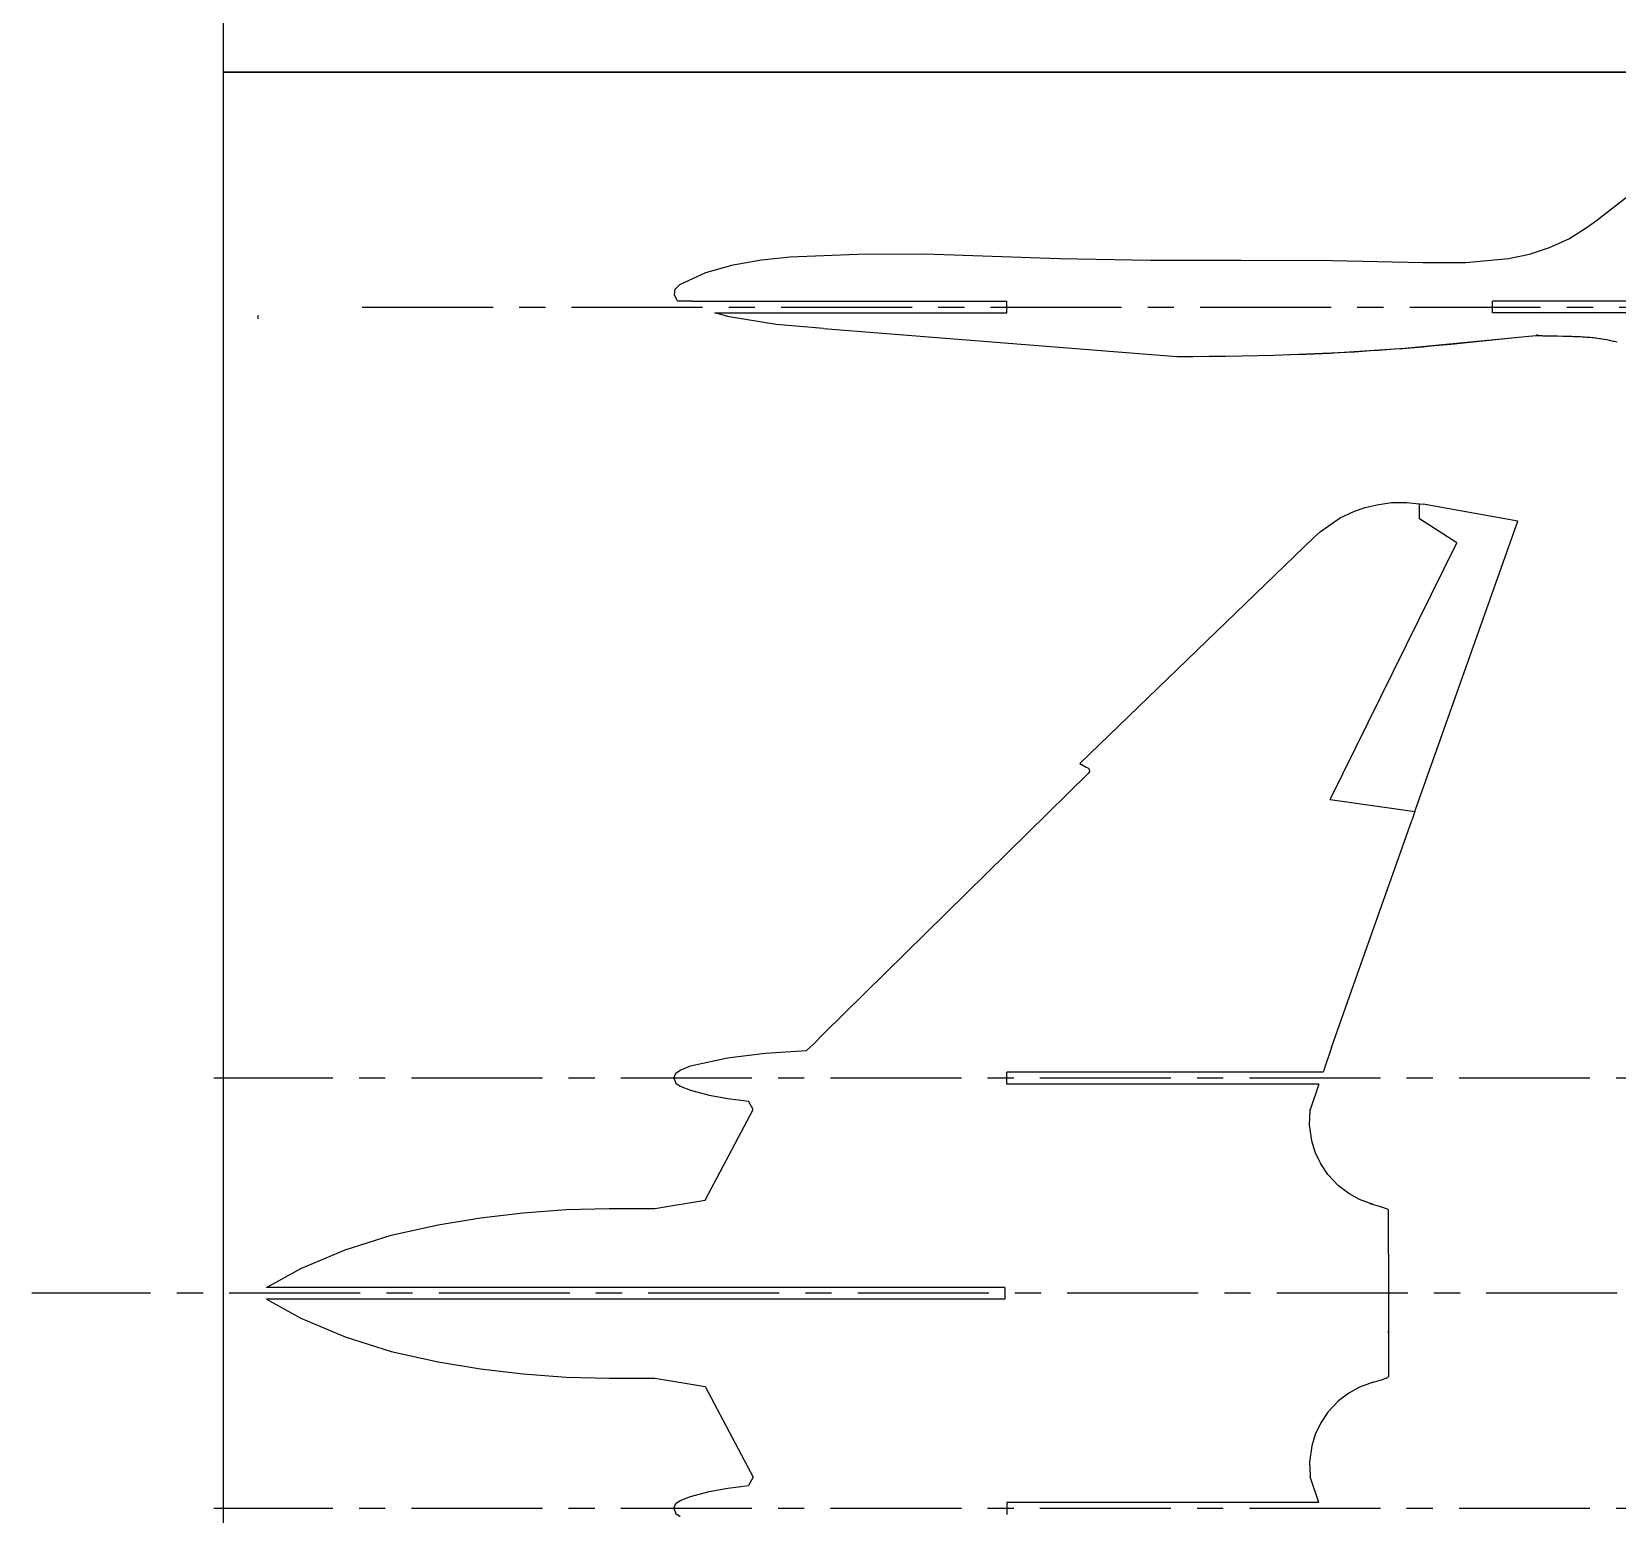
# Model space of a CAD drawing. Header units: inches. Extents: x 17 to 413, y 34 to 164.
# Drawn here: x 69.14 to 99.42, y 57.16 to 85.46 of the extents above; entities that cross this region are included whole.
import ezdxf

# ---------------------------------------------------------------- set-up
doc = ezdxf.new("R2010")
doc.units = ezdxf.units.IN
doc.header["$MEASUREMENT"] = 0
doc.linetypes.add('CENTERX2', pattern=[4, 2.5, -0.5, 0.5, -0.5])
for name, color, linetype in [('CL', 2, 'CENTERX2'), ('GLASS', 120, 'Continuous'), ('Layer 1', 7, 'Continuous')]:
    doc.layers.add(name, color=color, linetype=linetype)

msp = doc.modelspace()

# ---------------------------------------------------------------- linework, layer by layer
at = {"linetype": 'Continuous'}
for p, q in [((102.14908, 80.3209), (97.03546, 80.3209)), ((97.03546, 80.0927), (97.03546, 80.3209)), ((101.92183, 80.0927), (97.03546, 80.0927)), ((84.26077, 79.79806), (91.00908, 79.26119)), ((93.74643, 75.92111), (94.12512, 76.18078)), ((89.15677, 71.49169), (89.27362, 71.42028)), ((93.93469, 70.80575), (94.34367, 70.74681)), ((95.55223, 70.57653), (95.49055, 70.40327)), ((84.26848, 66.33521), (84.05425, 66.12315)), ((83.94389, 66.01712), (83.93775, 66.01094)), ((93.95633, 66.06905), (93.79689, 65.59891)), ((82.43669, 65.09544), (82.82948, 65.04555)), ((93.7195, 65.37071), (93.55255, 64.87842)), ((80.16581, 62.9955), (81.03776, 62.9955)), ((95.04911, 62.12433), (95.04911, 60.63127)), ((87.7251, 61.4919), (73.62347, 61.4919)), ((87.7251, 61.4919), (87.7251, 61.2637)), ((87.7251, 61.2637), (73.62347, 61.2637)), ((80.16581, 59.7601), (81.03776, 59.7601)), ((93.7195, 57.38489), (93.55255, 57.87719)), ((82.43669, 57.66016), (82.82948, 57.71006))]:
    msp.add_line(p, q, dxfattribs=at)
at = {"layer": 'CL', "linetype": 'CENTERX2'}
for p, q in [((75.45173, 80.2068), (106.47135, 80.2068)), ((102.89342, 65.48481), (72.62297, 65.48481)), ((99.41445, 61.3778), (69.144, 61.3778)), ((102.89342, 57.27079), (72.62297, 57.27079))]:
    msp.add_line(p, q, dxfattribs=at)
at = {"layer": 'GLASS', "color": 7}
for p, q in [((95.35651, 79.42235), (97.8622, 79.66583)), ((97.15677, 79.59226), (97.46188, 79.62472)), ((96.54221, 79.52951), (96.84949, 79.5598)), ((96.84949, 79.5598), (97.15677, 79.59226))]:
    msp.add_line(p, q, dxfattribs=at)
at = {"layer": 'Layer 1', "color": 7}
for p, q in [((72.8027, 84.68938), (72.8027, 124.4937)), ((72.8027, 84.68938), (116.76568, 84.68938)), ((72.8027, 44.88506), (72.8027, 84.68938)), ((72.8027, 84.68938), (72.8027, 84.68938)), ((116.76568, 84.68938), (72.8027, 84.68938)), ((99.01773, 81.85999), (100.9804, 83.38984)), ((98.83933, 81.73085), (99.01773, 81.85998)), ((98.12229, 81.34072), (98.49135, 81.50954)), ((98.49135, 81.50954), (98.83933, 81.73085)), ((83.07974, 81.10605), (83.62324, 81.16423)), ((83.62324, 81.16423), (84.909, 81.21511)), ((84.909, 81.21511), (86.19544, 81.22191)), ((86.19544, 81.22191), (88.76726, 81.13511)), ((88.76726, 81.13511), (90.50164, 81.10238)), ((96.52106, 81.05591), (97.33809, 81.13367)), ((97.33809, 81.13367), (97.73644, 81.21767)), ((97.73644, 81.21767), (98.12229, 81.34072)), ((81.51598, 80.63958), (82.01139, 80.86485)), ((82.01139, 80.86485), (82.53755, 81.0133)), ((82.53755, 81.0133), (83.07974, 81.10605)), ((90.50164, 81.10238), (92.23648, 81.10172)), ((92.23648, 81.10172), (93.97128, 81.0974)), ((93.97128, 81.0974), (95.70555, 81.05367)), ((95.70555, 81.05367), (96.52106, 81.05591)), ((81.41692, 80.4326), (81.42546, 80.54671)), ((81.42546, 80.54671), (81.51598, 80.63958)), ((81.47415, 80.32569), (81.41692, 80.4326)), ((81.48131, 80.3209), (81.47415, 80.32569)), ((73.45972, 80.03153), (73.45323, 80.01206)), ((73.45323, 80.01206), (73.45972, 79.99475)), ((73.47271, 80.04451), (73.45972, 80.03153)), ((73.45972, 79.99475), (73.47271, 79.98176)), ((82.45778, 80.02039), (82.18683, 80.0927)), ((83.35411, 79.87459), (82.45778, 80.02039)), ((84.26077, 79.79806), (83.35411, 79.87459)), ((97.8622, 79.66583), (97.86437, 79.66583)), ((97.86437, 79.66583), (97.86869, 79.66583)), ((97.86869, 79.66583), (97.87519, 79.66366)), ((97.87302, 79.67016), (97.87086, 79.67016)), ((97.87735, 79.67016), (97.87302, 79.67016)), ((97.87519, 79.66366), (97.88168, 79.66366)), ((97.88167, 79.67016), (97.87735, 79.67016)), ((97.886, 79.67233), (97.88167, 79.67016)), ((97.88168, 79.66366), (97.89033, 79.66366)), ((97.89249, 79.67233), (97.886, 79.67233)), ((97.89033, 79.66366), (97.90115, 79.66366)), ((97.89899, 79.67233), (97.89249, 79.67233)), ((97.90548, 79.67233), (97.89899, 79.67233)), ((97.90115, 79.66366), (97.91414, 79.6615)), ((97.91414, 79.6615), (97.92712, 79.6615)), ((97.92712, 79.6615), (97.94227, 79.6615)), ((97.94227, 79.6615), (97.95958, 79.6615)), ((97.95958, 79.6615), (97.97473, 79.6615)), ((97.97473, 79.6615), (97.9942, 79.65933)), ((97.9942, 79.65933), (98.01368, 79.65933)), ((98.01368, 79.65933), (98.03315, 79.65933)), ((98.03315, 79.65933), (98.05479, 79.65933)), ((98.05479, 79.65933), (98.07643, 79.65933)), ((98.07643, 79.65933), (98.09807, 79.65716)), ((98.09807, 79.65716), (98.12187, 79.65716)), ((98.12187, 79.65716), (98.14567, 79.65716)), ((98.14567, 79.65716), (98.17164, 79.65716)), ((98.17164, 79.65716), (98.22141, 79.655)), ((98.22141, 79.655), (98.27335, 79.655)), ((98.27335, 79.655), (98.37721, 79.65283)), ((98.37721, 79.65283), (98.43131, 79.65066)), ((98.43131, 79.65066), (98.48108, 79.65066)), ((98.48108, 79.65066), (98.53302, 79.6485)), ((98.53302, 79.6485), (98.55682, 79.6485)), ((98.55682, 79.6485), (98.58062, 79.64633)), ((98.58062, 79.64633), (98.60442, 79.64633)), ((98.60442, 79.64633), (98.62606, 79.64633)), ((98.62606, 79.64633), (98.64987, 79.64416)), ((98.64987, 79.64416), (98.67151, 79.64416)), ((98.67151, 79.64416), (98.69098, 79.642)), ((98.69098, 79.642), (98.71262, 79.642)), ((98.71262, 79.642), (98.75157, 79.63983)), ((98.75157, 79.63983), (98.79052, 79.63766)), ((98.79052, 79.63766), (98.82731, 79.63334)), ((98.82731, 79.63334), (98.86193, 79.63117)), ((98.86193, 79.63117), (98.89439, 79.629)), ((98.89439, 79.629), (98.92685, 79.62468)), ((98.92685, 79.62468), (98.95714, 79.62251)), ((98.95714, 79.62251), (98.98527, 79.61818)), ((98.98527, 79.61818), (99.01341, 79.61602)), ((99.01341, 79.61602), (99.04154, 79.61169)), ((92.85707, 79.28932), (94.10794, 79.3369)), ((93.47378, 79.30879), (93.78106, 79.32178)), ((93.78106, 79.32178), (93.9347, 79.32827)), ((93.9347, 79.32827), (94.08833, 79.33692)), ((94.08833, 79.33692), (94.24197, 79.34558)), ((94.10794, 79.3369), (95.35651, 79.42235)), ((94.24197, 79.34558), (94.39561, 79.35424)), ((94.39561, 79.35424), (94.54925, 79.36289)), ((94.54925, 79.36289), (94.70289, 79.37371)), ((94.70289, 79.37371), (94.85652, 79.38237)), ((94.85652, 79.38237), (95.01016, 79.39318)), ((95.01016, 79.39318), (95.1638, 79.40617)), ((95.1638, 79.40617), (95.31744, 79.41699)), ((95.31744, 79.41699), (95.62255, 79.44295)), ((95.62255, 79.44295), (95.92983, 79.47108)), ((95.69396, 79.44296), (95.72641, 79.45162)), ((95.92983, 79.47108), (96.2371, 79.49921)), ((96.2371, 79.49921), (96.54221, 79.52951)), ((99.04154, 79.61169), (99.0675, 79.60736)), ((99.0675, 79.60736), (99.09347, 79.6052)), ((99.09347, 79.6052), (99.11944, 79.60087)), ((99.11944, 79.60087), (99.16704, 79.59222)), ((99.16704, 79.59222), (99.21465, 79.58356)), ((99.21465, 79.58356), (99.26226, 79.57274)), ((99.26226, 79.57274), (99.31203, 79.56192)), ((99.31203, 79.56192), (99.33799, 79.55759)), ((99.33799, 79.55759), (99.3618, 79.55327)), ((99.3618, 79.55327), (99.38993, 79.54678)), ((99.38993, 79.54678), (99.41589, 79.54028)), ((91.00908, 79.26119), (91.31636, 79.26335)), ((91.31636, 79.26335), (91.6258, 79.26552)), ((91.6258, 79.26552), (91.93307, 79.26985)), ((91.93307, 79.26985), (92.24035, 79.27417)), ((92.24035, 79.27417), (92.54979, 79.28066)), ((92.54979, 79.28066), (92.85707, 79.28932)), ((92.85707, 79.28932), (93.16434, 79.29798)), ((93.16434, 79.29798), (93.47378, 79.30879)), ((94.12512, 76.18078), (94.39962, 76.30768)), ((94.39962, 76.30768), (94.60249, 76.3783)), ((94.60249, 76.3783), (94.8226, 76.43233)), ((94.8226, 76.43233), (95.10343, 76.47311)), ((95.10343, 76.47311), (95.39746, 76.47427)), ((95.39746, 76.47427), (95.63237, 76.45222)), ((95.63237, 76.45222), (95.70694, 76.4426)), ((95.63769, 76.16563), (95.63769, 76.45342)), ((97.51597, 76.11586), (95.70694, 76.44261)), ((95.55223, 70.57653), (97.51597, 76.11586)), ((96.35179, 75.70689), (95.63769, 76.16563)), ((89.15677, 71.49169), (93.62092, 75.80643)), ((93.62092, 75.80643), (93.74643, 75.92111)), ((93.93469, 70.80575), (96.35179, 75.70689)), ((84.26848, 66.33521), (89.3169, 71.30993)), ((89.27362, 71.42028), (89.30824, 71.40946)), ((89.30824, 71.40946), (89.33204, 71.38133)), ((89.33637, 71.34238), (89.31689, 71.30993)), ((89.33204, 71.38133), (89.33637, 71.34238)), ((94.34367, 70.74681), (95.55223, 70.57653)), ((94.41508, 67.36953), (95.49055, 70.40327)), ((93.95633, 66.06905), (94.41508, 67.36953)), ((83.14795, 65.96017), (83.93775, 66.01094)), ((83.94389, 66.01712), (84.05425, 66.12315)), ((81.5232, 65.64002), (81.71983, 65.71768)), ((81.71983, 65.71768), (82.42734, 65.87404)), ((82.42734, 65.87404), (83.14795, 65.96017)), ((81.40562, 65.48481), (81.44224, 65.57968)), ((81.40562, 65.48481), (81.44314, 65.39055)), ((81.44224, 65.57968), (81.5232, 65.64002)), ((81.44314, 65.39055), (81.52357, 65.33028)), ((81.52357, 65.33028), (81.72003, 65.25465)), ((81.72003, 65.25465), (82.07497, 65.15997)), ((82.07497, 65.15997), (82.43669, 65.09544)), ((82.00286, 63.15866), (82.92036, 64.88975)), ((82.92036, 64.88975), (82.82948, 65.04555)), ((93.5387, 64.59651), (93.55125, 64.86492)), ((93.55125, 64.86492), (93.55384, 64.89191)), ((93.58111, 64.28679), (93.5387, 64.59651)), ((93.64569, 64.07472), (93.58111, 64.28679)), ((93.75283, 63.85083), (93.64569, 64.07472)), ((93.88793, 63.64826), (93.75283, 63.85083)), ((94.09404, 63.42999), (93.88793, 63.64826)), ((94.28974, 63.28277), (94.09404, 63.42999)), ((94.49283, 63.17209), (94.28974, 63.28277)), ((78.52927, 62.91618), (79.34685, 62.97524)), ((79.34685, 62.97524), (80.16581, 62.9955)), ((81.03776, 62.9955), (82.00286, 63.15866)), ((94.75482, 63.07643), (94.49283, 63.17209)), ((94.68773, 63.09375), (94.73534, 63.08077)), ((94.73534, 63.08077), (94.78078, 63.06995)), ((94.78078, 63.06995), (94.82622, 63.05697)), ((94.82622, 63.05697), (94.8695, 63.04398)), ((94.8695, 63.04398), (94.88898, 63.03749)), ((94.88898, 63.03749), (94.91062, 63.031)), ((94.91062, 63.031), (94.93009, 63.02451)), ((94.93009, 63.02451), (94.94957, 63.01802)), ((94.94957, 63.01802), (94.96688, 63.00936)), ((94.96688, 63.00936), (94.98635, 63.00287)), ((94.98635, 63.00287), (95.0015, 62.99638)), ((95.0015, 62.99638), (95.01881, 62.98772)), ((95.01881, 62.98772), (95.03396, 62.98123)), ((95.03396, 62.98123), (95.04911, 62.97257)), ((95.04911, 62.12433), (95.04911, 62.97257)), ((95.04911, 62.12433), (95.04911, 62.97257)), ((76.00722, 62.48868), (76.90684, 62.68694)), ((76.90684, 62.68694), (77.71521, 62.81964)), ((77.71521, 62.81964), (78.52927, 62.91618)), ((75.13005, 62.20887), (76.00722, 62.48868)), ((74.28274, 61.84892), (75.13005, 62.20887)), ((95.04911, 62.12433), (95.04911, 62.10919)), ((95.04911, 62.10919), (95.04911, 62.09404)), ((73.62347, 61.4919), (74.28274, 61.84892)), ((73.62347, 61.2637), (74.28274, 60.90668)), ((89.81027, 61.38646), (89.81027, 61.38646)), ((74.28274, 60.90668), (75.13005, 60.54673)), ((75.13005, 60.54673), (76.00722, 60.26692)), ((95.04911, 60.64642), (95.04911, 60.66156)), ((95.04911, 60.63127), (95.04911, 60.64642)), ((95.04911, 60.63127), (95.04911, 59.78304)), ((95.04911, 60.63127), (95.04911, 59.78304)), ((76.00722, 60.26692), (76.90684, 60.06867)), ((76.90684, 60.06867), (77.71521, 59.93597)), ((77.71521, 59.93597), (78.52927, 59.83942)), ((78.52927, 59.83942), (79.34685, 59.78036)), ((79.34685, 59.78036), (80.16581, 59.7601)), ((81.03776, 59.7601), (82.00286, 59.59694)), ((94.75482, 59.67917), (94.49283, 59.58351)), ((94.68773, 59.66185), (94.73534, 59.67484)), ((94.73534, 59.67484), (94.78078, 59.68565)), ((94.78078, 59.68565), (94.82622, 59.69864)), ((94.82622, 59.69864), (94.8695, 59.71162)), ((94.8695, 59.71162), (94.88898, 59.71811)), ((94.88898, 59.71811), (94.91062, 59.7246)), ((94.91062, 59.7246), (94.93009, 59.7311)), ((94.93009, 59.7311), (94.94957, 59.73759)), ((94.94957, 59.73759), (94.96688, 59.74624)), ((94.96688, 59.74624), (94.98635, 59.75273)), ((94.98635, 59.75273), (95.0015, 59.75923)), ((95.0015, 59.75923), (95.01881, 59.76788)), ((95.01881, 59.76788), (95.03396, 59.77437)), ((95.03396, 59.77437), (95.04911, 59.78303)), ((82.00286, 59.59694), (82.92036, 57.86585)), ((94.28974, 59.47283), (94.09404, 59.32561)), ((94.49283, 59.58351), (94.28974, 59.47283)), ((93.88793, 59.10734), (93.75283, 58.90477)), ((94.09404, 59.32561), (93.88793, 59.10734)), ((93.75283, 58.90477), (93.64569, 58.68088)), ((93.58111, 58.46882), (93.5387, 58.15909)), ((93.64569, 58.68088), (93.58111, 58.46882)), ((93.5387, 58.15909), (93.55125, 57.89068)), ((82.92036, 57.86585), (82.82948, 57.71006)), ((93.55125, 57.89068), (93.55384, 57.86369)), ((81.72003, 57.50095), (82.07497, 57.59563)), ((82.07497, 57.59563), (82.43669, 57.66016)), ((81.40562, 57.27079), (81.44314, 57.36506)), ((81.40562, 57.27079), (81.44224, 57.17592)), ((81.44314, 57.36506), (81.52357, 57.42532)), ((81.52357, 57.42532), (81.72003, 57.50095)), ((81.44224, 57.17592), (81.5232, 57.11558))]:
    msp.add_line(p, q, dxfattribs=at)
at = {"layer": 'Layer 1', "linetype": 'Continuous'}
for p, q in [((81.75929, 80.3209), (81.48131, 80.3209)), ((81.75929, 80.3209), (87.75929, 80.3209)), ((87.75929, 80.0927), (87.75929, 80.3209)), ((82.18683, 80.0927), (87.75929, 80.0927)), ((93.79689, 65.59891), (87.7582, 65.59891)), ((87.7582, 65.37071), (87.7582, 65.59891)), ((93.7195, 65.37071), (87.7582, 65.37071)), ((93.7195, 57.38489), (87.7582, 57.38489)), ((87.7582, 57.38489), (87.7582, 57.15669))]:
    msp.add_line(p, q, dxfattribs=at)

doc.saveas('drawing.dxf')
